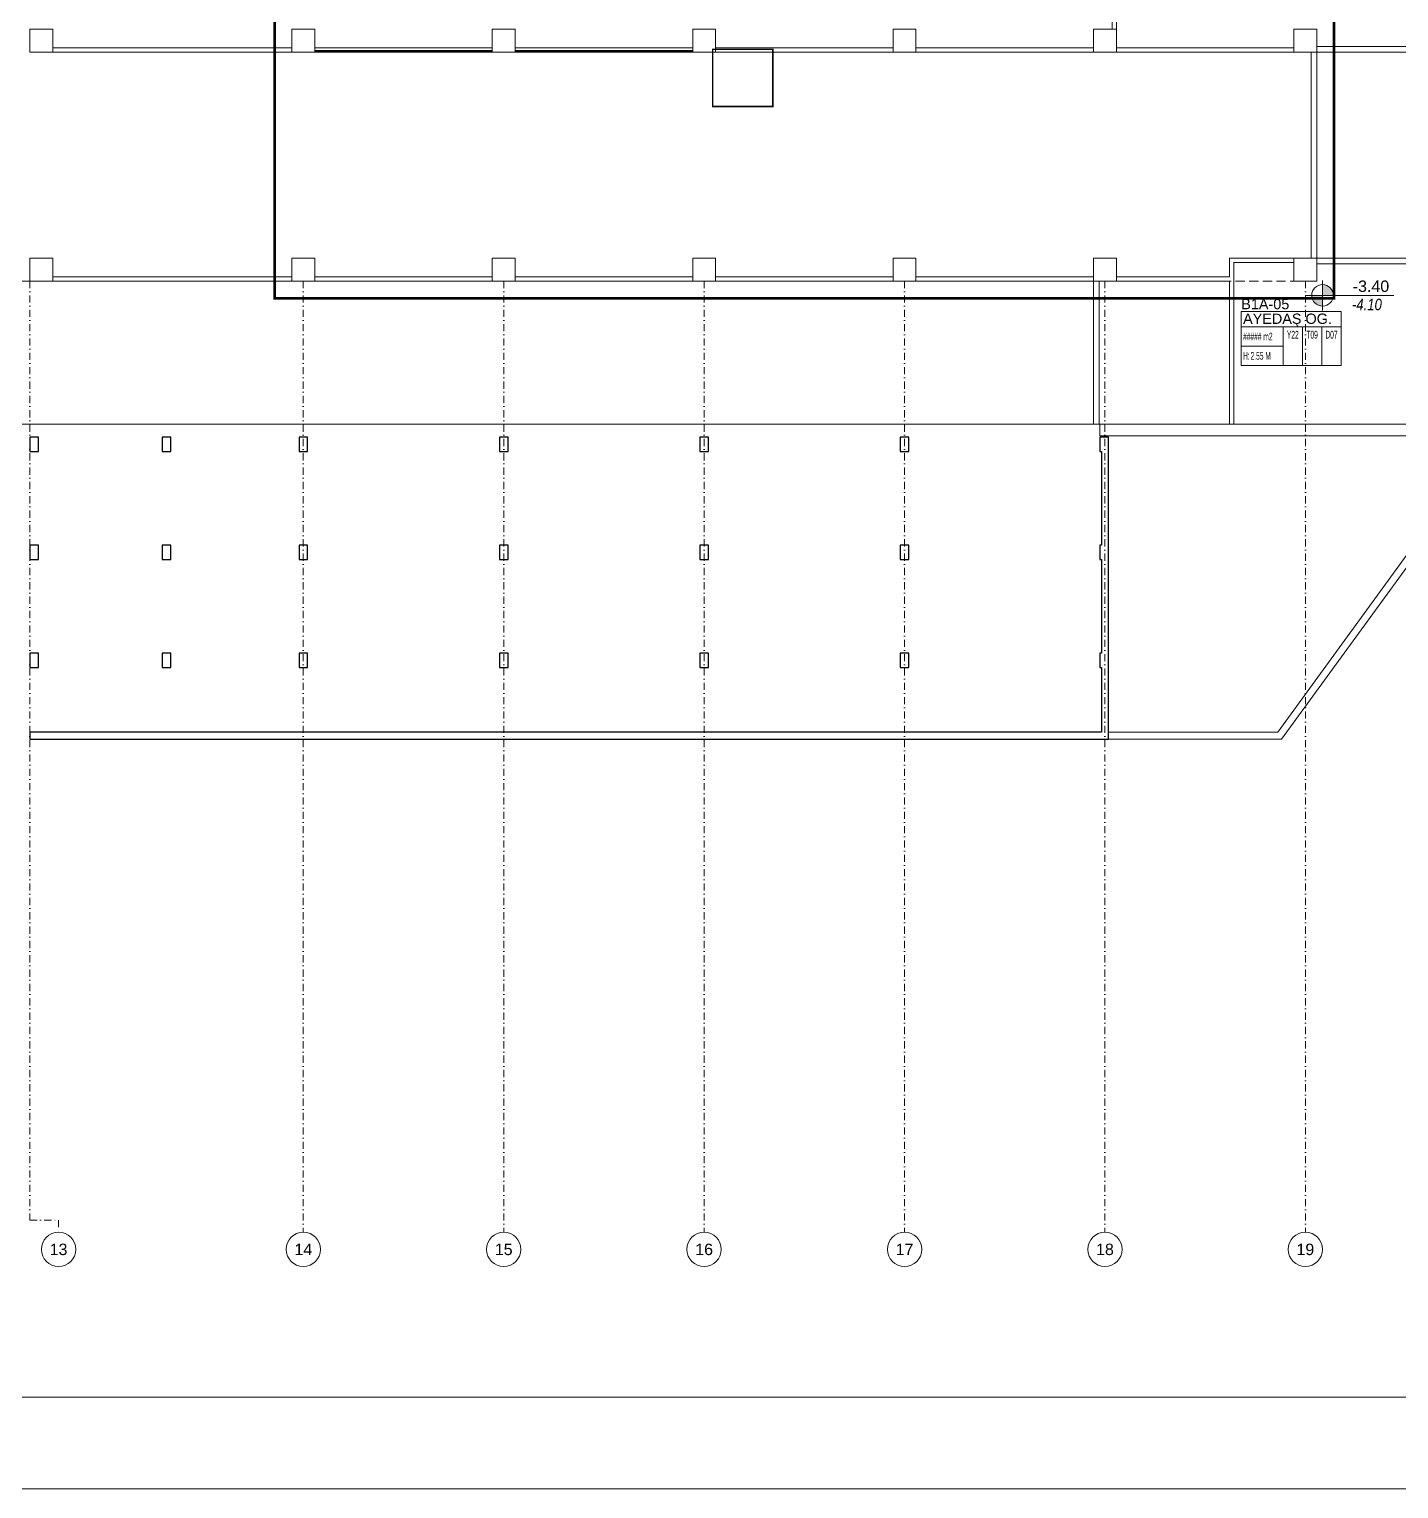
# Model space of a CAD drawing. Header units: metres. Extents: x -13545 to 152404, y -11890 to 28436.
# Drawn here: x 91665 to 96449, y -4219 to 880 of the extents above; entities that cross this region are included whole.
import ezdxf
from ezdxf.enums import TextEntityAlignment as Align

# ---------------------------------------------------------------- set-up
doc = ezdxf.new("R2010")
doc.units = ezdxf.units.M
doc.header["$LTSCALE"] = 100
doc.header["$MEASUREMENT"] = 0
for name, pattern in [('DASHDOT2', [0.5, 0.25, -0.125, 0, -0.125]), ('DOT2', [0.125, 0, -0.125]), ('HIDDEN2', [4.7625, 3.175, -1.5875])]:
    doc.linetypes.add(name, pattern=pattern)
doc.layers.get('0').update_dxf_attribs({"color": 9, "lineweight": 9})
for name, color, linetype, lineweight in [('00', 9, 'Continuous', 9), ('01', 9, 'Continuous', 9), ('06D', 9, 'Continuous', 9), ('10', 9, 'Continuous', 9), ('15', 9, 'Continuous', 9), ('20', 9, 'DOT2', 9), ('21', 9, 'Continuous', 9), ('21_mahal200', 9, 'Continuous', 9), ('24', 9, 'DASHDOT2', 9), ('40A', 9, 'Continuous', 9)]:
    doc.layers.add(name, color=color, linetype=linetype, lineweight=lineweight)
doc.styles.add('Arial', font='arial.ttf', dxfattribs={"height": 2.5})
doc.styles.add('MuuM_TEXT-ITALIC', font='ARIALNI.TTF')
doc.styles.add('MuuM_TEXT-STANDART', font='ARIALN.TTF')

# ---------------------------------------------------------------- blocks, each defined once
blk = doc.blocks.new('0_aks')
at = {"linetype": 'Continuous'}
blk.add_circle((0, 0), 3, dxfattribs=at)
at = {"style": 'Arial'}
blk.add_attdef('AKS', text='', height=2, dxfattribs=at).set_placement((0, 0), align=Align.MIDDLE_CENTER)
blk = doc.blocks.new('p-akslar_yeni')
at = {"layer": '24'}
for points in [[(13940, -8575), (13940, -11854.6), (14040, -11854.6), (14040, -11897.2)], [(14895, -8575), (14895, -11897.2)], [(15595, -8575), (15595, -11897.2)], [(16295, -8575), (16295, -11897.2)], [(16995, -8575), (16995, -11897.2)], [(17695, -8575), (17695, -11897.2)], [(18395, -8575), (18395, -11897.2)]]:
    blk.add_lwpolyline(points, dxfattribs=at)
at = {"layer": '21', "xscale": 20, "yscale": 20, "zscale": 20}
for p, values in [((14040, -11957.2), {'AKS': '13'}), ((14895, -11957.2), {'AKS': '14'}), ((15595, -11957.2), {'AKS': '15'}), ((16295, -11957.2), {'AKS': '16'}), ((16995, -11957.2), {'AKS': '17'}), ((17695, -11957.2), {'AKS': '18'}), ((18395, -11957.2), {'AKS': '19'})]:
    blk.add_blockref('0_aks', p, dxfattribs=at).add_auto_attribs(values)
blk = doc.blocks.new('p-kolon_80x80')
blk.add_lwpolyline([(-40, -40), (40, -40), (40, 40), (-40, 40)], close=True)
blk = doc.blocks.new('1.Bod.Ara.Sitatik Elk')
at = {"lineweight": -3}
for points in [[(7525, -10230), (11292.5, -10230), (11292.5, -9175), (11262.5, -9175), (11262.5, -9225), (11267.5, -9225), (11267.5, -9552.5), (11262.5, -9552.5), (11262.5, -9602.5), (11267.5, -9602.5), (11267.5, -9930), (11262.5, -9930), (11262.5, -9980), (11267.5, -9980), (11267.5, -10205), (7525, -10205)], [(7525, -9225), (7555, -9225), (7555, -9175), (7525, -9175)], [(7987.5, -9225), (8017.5, -9225), (8017.5, -9175), (7987.5, -9175)], [(8465, -9225), (8495, -9225), (8495, -9175), (8465, -9175)], [(9165, -9225), (9195, -9225), (9195, -9175), (9165, -9175)], [(9865, -9225), (9895, -9225), (9895, -9175), (9865, -9175)], [(10565, -9225), (10595, -9225), (10595, -9175), (10565, -9175)], [(7525, -9602.5), (7555, -9602.5), (7555, -9552.5), (7525, -9552.5)], [(7987.5, -9602.5), (8017.5, -9602.5), (8017.5, -9552.5), (7987.5, -9552.5)], [(8465, -9602.5), (8495, -9602.5), (8495, -9552.5), (8465, -9552.5)], [(9165, -9602.5), (9195, -9602.5), (9195, -9552.5), (9165, -9552.5)], [(9865, -9602.5), (9895, -9602.5), (9895, -9552.5), (9865, -9552.5)], [(10565, -9602.5), (10595, -9602.5), (10595, -9552.5), (10565, -9552.5)], [(7525, -9980), (7555, -9980), (7555, -9930), (7525, -9930)], [(7987.5, -9980), (8017.5, -9980), (8017.5, -9930), (7987.5, -9930)], [(8465, -9980), (8495, -9980), (8495, -9930), (8465, -9930)], [(9165, -9980), (9195, -9980), (9195, -9930), (9165, -9930)], [(9865, -9980), (9895, -9980), (9895, -9930), (9865, -9930)], [(10565, -9980), (10595, -9980), (10595, -9930), (10565, -9930)]]:
    blk.add_lwpolyline(points, close=True, dxfattribs=at)
at = {"layer": '01'}
for p, q in [((11884.2, -10205), (12400, -9496.1)), ((12425, -9504.3), (11896.9, -10230)), ((11292.5, -10230), (11292.5, -10205)), ((11292.5, -10205), (11884.2, -10205)), ((11896.9, -10230), (11292.5, -10230))]:
    blk.add_line(p, q, dxfattribs=at)
for p in [(7565, -7790), (8480, -7790), (9180, -7790), (9880, -7790), (10580, -7790), (11280, -7790), (11980, -7790), (7565, -8590), (8480, -8590), (9180, -8590), (9880, -8590), (10580, -8590), (11280, -8590), (11980, -8590)]:
    blk.add_blockref('p-kolon_80x80', p, dxfattribs=at)
blk = doc.blocks.new('0_roomno2')
blk.add_lwpolyline([(19.38, -10.5), (0, -10.5), (0, 0), (19.38, 0)], close=True)
for points in [[(0, -3), (19.38, -3)], [(8.12, -3), (8.12, -10.5)], [(11.88, -3), (11.88, -10.5)], [(15.62, -3), (15.62, -10.5)], [(0, -6.75), (8.12, -6.75)]]:
    blk.add_lwpolyline(points)
at = {"style": 'MuuM_TEXT-STANDART', "width": 0.6}
blk.add_text('H:', height=1.5, dxfattribs=at).set_placement((0.35, -8.61), align=Align.MIDDLE_LEFT)
at = {"style": 'Arial'}
blk.add_attdef('ODANO', (0, 1.17), '', height=2, dxfattribs=at)
blk.add_attdef('MEKANADI', text='', height=2, dxfattribs=at).set_placement((0.35, -3), align=Align.BOTTOM_LEFT)
at = {"style": 'MuuM_TEXT-STANDART', "width": 0.6}
for tag, p in [('M2', (0.35, -4.88)), ('TEMIZTAVANYUKSEKLIGI', (1.8, -8.61))]:
    blk.add_attdef(tag, text='', height=1.5, dxfattribs=at).set_placement(p, align=Align.MIDDLE_LEFT)
for tag, p in [('YER01', (10, -4.5)), ('TAVAN01', (13.75, -4.5)), ('DUVAR01', (17.5, -4.5)), ('YER02', (10, -6.75)), ('YER03', (10, -9)), ('TAVAN02', (13.75, -6.75)), ('TAVAN03', (13.75, -9)), ('DUVAR02', (17.5, -6.75)), ('DUVAR03', (17.5, -9))]:
    blk.add_attdef(tag, text='', height=1.5, dxfattribs=at).set_placement(p, align=Align.MIDDLE_CENTER)
blk = doc.blocks.new('prf-10x10')
blk.add_lwpolyline([(-5, -5), (5, -5), (5, 5), (-5, 5)], close=True)
at = {"color": 255}
blk.add_solid([(-5, -5), (5, -5), (-5, 5), (5, 5)], dxfattribs=at)
at = {"layer": '10'}
blk.add_point((0, 0), dxfattribs=at)
blk = doc.blocks.new('p-dog-ser-620')
at = {"layer": '06D'}
for points in [[(-620, 5), (-5, 5)], [(-620, 0), (-5, 0)]]:
    blk.add_lwpolyline(points, dxfattribs=at)
at = {"layer": '15'}
blk.add_lwpolyline([(-620, 2.5), (-5, 2.5)], dxfattribs=at)
at = {"layer": '10', "xscale": 0.5, "yscale": 0.5, "rotation": 90}
for p in [(-617.5, 2.5), (-460, 2.5), (-305, 2.5), (-155, 2.5), (-2.5, 2.5)]:
    blk.add_blockref('prf-10x10', p, dxfattribs=at)
blk = doc.blocks.new('0_elevationtarget-p-bk')
h = blk.add_hatch(color=250)
h.paths.add_polyline_path([(1.88, 0, 0.414214), (0, 1.88), (0, 0)])
h.paths.add_polyline_path([(0, 0), (-1.88, 0, 0.414214), (0, -1.88)])
blk.add_line((0, -2.62), (0, 2.62))
blk.add_lwpolyline([(12.45, 0), (-3, 0)])
blk.add_circle((0, 0), 1.88)
at = {"style": 'Arial'}
blk.add_attdef('BITMISKOT', text='', height=2, dxfattribs=at).set_placement((4.5, 0), align=Align.BOTTOM_LEFT)
at = {"style": 'MuuM_TEXT-ITALIC'}
blk.add_attdef('FINISHINGFLOORLEVEL', text='', height=2, dxfattribs=at).set_placement((4.5, -0.59), align=Align.TOP_LEFT)
blk = doc.blocks.new('1.Bod.Ara.Mimari Elk')
at = {"layer": '00'}
for points in [[(7605, -7815), (8440, -7815), (8440, -7830), (7605, -7830)], [(9920, -7815), (10540, -7815), (10540, -7830), (9920, -7830)], [(10620, -7815), (11240, -7815), (11240, -7830), (10620, -7830)], [(11320, -7815), (11940, -7815), (11940, -7830), (11320, -7830)], [(12020, -7830), (12020, -8550), (12000, -8550), (12000, -7830)], [(12345, -8550), (12020, -8550), (12020, -8570), (12345, -8570)], [(7605, -8630), (8440, -8630), (8440, -8615), (7605, -8615)], [(8520, -8630), (9140, -8630), (9140, -8615), (8520, -8615)], [(9220, -8630), (9840, -8630), (9840, -8615), (9220, -8615)], [(9920, -8630), (10540, -8630), (10540, -8615), (9920, -8615)], [(10620, -8630), (11240, -8630), (11240, -8615), (10620, -8615)], [(11240, -8630), (11240, -9130), (11260, -9130), (11260, -8630)]]:
    blk.add_lwpolyline(points, close=True, dxfattribs=at)
for points in [[(12020, -7830), (12345, -7830), (12345, -7810), (12020, -7810), (12020, -7830)], [(11940, -8550), (11715, -8550), (11715, -8615), (11320, -8615), (11320, -8630), (11715, -8630), (11715, -9130)], [(11730, -9130), (11730, -8565), (11940, -8565)]]:
    blk.add_lwpolyline(points, dxfattribs=at)
at = {"layer": '01'}
blk.add_lwpolyline([(11262.5, -9130), (12385, -9130), (12385, -9030), (12425, -9030), (12425, -9170), (11262.5, -9170)], close=True, dxfattribs=at)
at = {"layer": '06D'}
for points in [[(11305, -7365), (11305, -7365), (11305, -7030), (11320, -7030), (11320, -7750), (11305, -7750), (11305, -7380), (11305, -7380), (11305, -7365)], [(8520, -7815), (9140, -7815)], [(9220, -7815), (9840, -7815)], [(905, -9130), (11262.5, -9130)]]:
    blk.add_lwpolyline(points, dxfattribs=at)
at = {"layer": '20', "ltscale": 2}
for points, const_width in [([(8380, -5050), (8380, -8690), (12080, -8690), (12080, -6110), (9520, -6110), (9520, -5050)], 10), ([(9910, -7820), (10120, -7820), (10120, -8020), (9910, -8020)], 5)]:
    blk.add_lwpolyline(points, close=True, dxfattribs=dict(at, const_width=const_width))
at = {"layer": '20', "ltscale": 2, "const_width": 10}
blk.add_lwpolyline([(5340, -8750), (5340, -5330), (7540, -5330), (7540, -6950), (7540, -7350.38, -0.2628505), (6470, -8635), (6470, -8455), (6150, -8455), (6150, -8750)], format="xyb", close=True, dxfattribs=at)
at = {"layer": '20', "linetype": 'HIDDEN2', "ltscale": 0.1}
blk.add_lwpolyline([(1640, -8630), (11940, -8630)], dxfattribs=at)
at = {"layer": '10'}
for p in [(9140, -7830), (9840, -7830)]:
    blk.add_blockref('p-dog-ser-620', p, dxfattribs=at)
at = {"layer": '21', "xscale": 20, "yscale": 20, "zscale": 20}
blk.add_blockref('0_elevationtarget-p-bk', (12040, -8679.81), dxfattribs=at).add_auto_attribs({'BITMISKOT': ' -3.40', 'FINISHINGFLOORLEVEL': ' -4.10'})
at = {"layer": '21_mahal200'}
ref = blk.add_blockref('0_roomno2', (11756.18, -8736.11), dxfattribs=dict(at, xscale=18, yscale=18, zscale=18))
ref.add_attrib('ODANO', 'B1A-05', (11756.18, -8728.33), dxfattribs={"layer": '0', "height": 36, "style": 'Arial'})
ref.add_attrib('MEKANADI', 'AYEDAŞ OG.', dxfattribs={"layer": '0', "height": 36, "style": 'Arial'}).set_placement((11762.48, -8790.11), align=Align.BOTTOM_LEFT)
ref.add_attrib('M2', '##### m2', dxfattribs={"layer": '0', "height": 27, "style": 'MuuM_TEXT-STANDART', "width": 0.6}).set_placement((11762.48, -8823.86), align=Align.MIDDLE_LEFT)
ref.add_attrib('TEMIZTAVANYUKSEKLIGI', '2.55 M', dxfattribs={"layer": '0', "height": 27, "style": 'MuuM_TEXT-STANDART', "width": 0.6}).set_placement((11788.58, -8891.06), align=Align.MIDDLE_LEFT)
ref.add_attrib('YER01', 'Y22', dxfattribs={"layer": '0', "height": 27, "style": 'MuuM_TEXT-STANDART', "width": 0.6}).set_placement((11936.18, -8817.11), align=Align.MIDDLE_CENTER)
ref.add_attrib('TAVAN01', 'T09', dxfattribs={"layer": '0', "height": 27, "style": 'MuuM_TEXT-STANDART', "width": 0.6}).set_placement((12003.68, -8817.11), align=Align.MIDDLE_CENTER)
ref.add_attrib('DUVAR01', 'D07', dxfattribs={"layer": '0', "height": 27, "style": 'MuuM_TEXT-STANDART', "width": 0.6}).set_placement((12071.18, -8817.11), align=Align.MIDDLE_CENTER)

msp = doc.modelspace()

# ---------------------------------------------------------------- linework, layer by layer
at = {"layer": '40A'}
for points in [[(102159.3, -4218.6), (74159.3, -4218.6), (74159.3, 12601.4), (102159.3, 12601.4)], [(74479.3, 12281.4), (99999.5, 12281.4), (99999.5, -3898.6), (74479.3, -3898.6)]]:
    msp.add_lwpolyline(points, close=True, dxfattribs=at)

# ---------------------------------------------------------------- block references
for name in ['1.Bod.Ara.Mimari Elk', '1.Bod.Ara.Sitatik Elk']:
    msp.add_blockref(name, (84142.2, 8630))
at = {"layer": '24'}
msp.add_blockref('p-akslar_yeni', (77727.2, 8575), dxfattribs=at)

doc.saveas('drawing.dxf')
